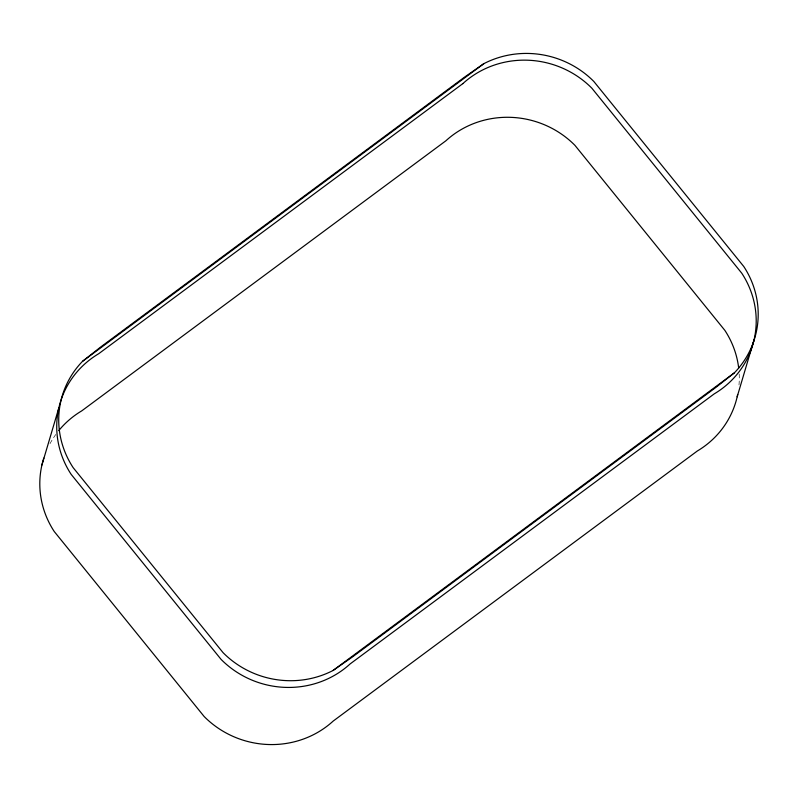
<?xml version="1.0" encoding="UTF-8"?>
<svg xmlns="http://www.w3.org/2000/svg" width="798" height="798" viewBox="0 0 798 798"><rect width="100%" height="100%" fill="white"/><g stroke="black" fill="none" stroke-linecap="round" stroke-linejoin="round"><path stroke-width="0.6" stroke-dasharray="3.99 2.99" d="M739.187 374.013A91.551 87.501 16.5 0 1 738.898 386.092M49.995 443.678A91.551 87.501 16.5 0 1 55.79 434.481"/><path stroke-width="1.2" d="M41.905 465.054L58.833 407.918M737.172 396.806L754.1 339.669M82.513 361.334L100.718 346.98L464.815 76.927L483.877 63.641A91.551 87.501 16.5 0 1 593.822 81.456L743.776 266.502A91.551 87.501 16.5 0 1 734.399 372.816L716.205 387.17L352.108 657.213L333.035 670.5A91.551 87.501 16.5 0 1 223.091 652.684L73.147 467.638A91.551 87.501 16.5 0 1 82.513 361.334L483.877 63.641M333.035 670.5L734.399 372.816M737.671 394.461A91.551 87.501 16.5 0 1 697.282 451.02L333.185 721.073A91.551 87.501 16.5 0 1 204.178 716.544L54.224 531.498A91.551 87.501 16.5 0 1 43.82 458.102M738.679 367.998A91.551 87.501 16.5 0 0 724.853 330.362L574.909 145.316A91.551 87.501 16.5 0 0 445.892 140.787L81.795 410.83A91.551 87.501 16.5 0 0 58.763 430.621M462.82 83.65L98.723 353.704A91.551 87.501 16.5 0 0 71.152 474.361L221.096 659.407A91.551 87.501 16.5 0 0 350.113 663.936L714.21 393.883A91.551 87.501 16.5 0 0 741.781 273.225L591.837 88.179A91.551 87.501 16.5 0 0 462.82 83.65"/></g></svg>
